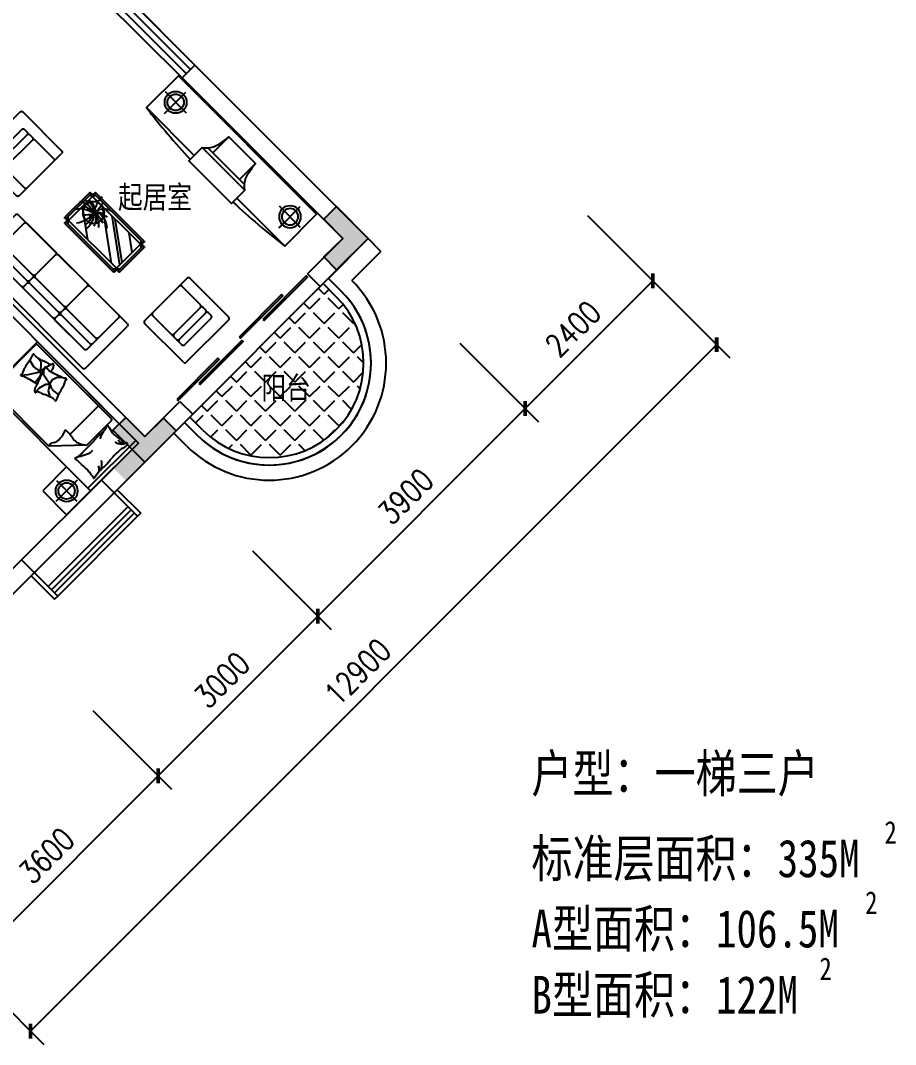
# Model space of a CAD drawing. Header units: millimetres. Extents: x 1246 to 36733, y 575 to 30358.
# Drawn here: x 22601 to 34235, y 575 to 14180 of the extents above; entities that cross this region are included whole.
import ezdxf
from ezdxf.enums import TextEntityAlignment as Align

# ---------------------------------------------------------------- set-up
doc = ezdxf.new("R2010")
doc.units = ezdxf.units.MM
for name, color, linetype in [('COLUMN', 7, 'Continuous'), ('JIAJU', 30, 'Continuous'), ('PUB_DIM', 3, 'Continuous'), ('PUB_TEXT', 7, 'Continuous'), ('WALL', 4, 'Continuous'), ('WINDOW', 5, 'Continuous'), ('WINDOW_TEXT', 7, 'Continuous'), ('面积线', 1, 'Continuous')]:
    doc.layers.add(name, color=color, linetype=linetype)
doc.styles.add('-黑体', font='simhei.ttf')
doc.styles.add('DIM_FONT', font='SIMPLEX.shx', dxfattribs={"width": 0.8})
doc.styles.add('SIMPLEX', font='SIMPLEX.SHX')
doc.styles.get("Standard").update_dxf_attribs({"font": 'arial.ttf'})
doc.dimstyles.new('DIMN', dxfattribs={"dimtxt": 300, "dimasz": 1, "dimexe": 250, "dimexo": 300, "dimgap": 150, "dimtad": 1, "dimdec": 0, "dimdsep": 46, "dimtxsty": 'DIM_FONT', "dimblk": '_DIMX', "dimblk1": 'ARCHTICK', "dimblk2": 'ARCHTICK', "dimcen": 0.1, "dimclrt": 7, "dimadec": 0, "dimazin": 0, "dimtfac": 1, "dimtdec": 0, "dimtix": 1, "dimtmove": 2, "dimatfit": 3, "dimldrblk": '_DIMX', "dimfxl": 1, "dimtolj": 1, "dimtzin": 0, "dimarcsym": 0})

# ---------------------------------------------------------------- blocks, each defined once
blk = doc.blocks.new('_ARCHTICK')
at = {"color": 0, "linetype": 'ByBlock', "const_width": 0.15}
blk.add_lwpolyline([(-0.5, -0.5), (0.5, 0.5)], dxfattribs=at)
blk = doc.blocks.new('_DIMX')
at = {"const_width": 50}
blk.add_lwpolyline([(-70, -70), (70, 70)], dxfattribs=at)
blk = doc.blocks.new('_C2MJO')
at = {"layer": 'JIAJU'}
for p, q in [((0, 275), (0, -275)), ((-266, 0), (266, 0)), ((0, 0), (-294, 0))]:
    blk.add_line(p, q, dxfattribs=at)
for radius in [200, 150]:
    blk.add_circle((0, 0), radius, dxfattribs=at)
at = {"style": 'DIM_FONT', "width": 0.8, "flags": 9}
for tag in ['XSIZE', 'YSIZE']:
    blk.add_attdef(tag, (0, 0), '', height=0.5, dxfattribs=at)
blk = doc.blocks.new('U_A8KZN')
at = {"layer": 'JIAJU'}
for points in [[(300, 344), (300, -344)], [(350, -400), (600, -400), (600, 400), (350, 400)]]:
    blk.add_lwpolyline(points, dxfattribs=at)
for points in [[(350, -400), (350, 400), (600, 400), (600, -400)], [(300, -250), (300, 250), (0, 250), (0, -250)]]:
    blk.add_lwpolyline(points, close=True, dxfattribs=at)
for points in [[(350, 400), (319, 363), (231, 259), (-10, 254), (0, 250)], [(350, -400), (319, -363), (231, -259), (-10, -254), (0, -250)]]:
    blk.add_open_spline(points, degree=3, knots=[0, 0, 0, 0, 140.571181, 395.440063, 395.440063, 395.440063, 395.440063], dxfattribs=at)
at = {"style": 'DIM_FONT', "width": 0.8, "flags": 9}
for tag in ['XSIZE', 'YSIZE']:
    blk.add_attdef(tag, (0, 0), '', height=0.5, dxfattribs=at)
blk = doc.blocks.new('U_A2EHK')
at = {"layer": 'JIAJU'}
for points in [[(-674, 400, -0.023721), (-600, 1300)], [(-600, -1300, -0.023721), (-674, -400, -0.022437)]]:
    blk.add_lwpolyline(points, format="xyb", dxfattribs=at)
blk.add_lwpolyline([(-600, 400), (-600, 1300), (0, 1300), (0, -1300), (-600, -1300), (-600, -400)], dxfattribs=at)
at = {"layer": 'JIAJU', "xscale": 0.72727, "yscale": 0.72727, "zscale": 0.72727}
blk.add_blockref('_C2MJO', (-275, 1075), dxfattribs=at)
at = {"layer": 'JIAJU', "rotation": 180}
blk.add_blockref('U_A8KZN', (-100, 0), dxfattribs=at)
at = {"layer": 'JIAJU', "xscale": -0.72727, "yscale": 0.72727, "zscale": 0.72727, "rotation": 180}
blk.add_blockref('_C2MJO', (-275, -1075), dxfattribs=at)
at = {"style": 'DIM_FONT', "width": 0.8, "flags": 9}
for tag in ['XSIZE', 'YSIZE']:
    blk.add_attdef(tag, (0, 0), '', height=0.5, dxfattribs=at)
blk = doc.blocks.new('M_C55HKH')
for p, q in [((0, -52), (900, -52)), ((26, -509), (26, -1968)), ((503, -489), (46, -489)), ((503, -489), (872, -858)), ((46, -761), (564, -761)), ((872, -1968), (872, -858)), ((299, -1273), (295, -1270)), ((307, -1352), (299, -1273)), ((305, -1407), (307, -1352)), ((357, -1410), (393, -1337)), ((393, -1337), (392, -1318)), ((146, -1456), (100, -1409)), ((211, -1478), (146, -1456)), ((278, -1459), (211, -1478)), ((278, -1459), (251, -1606)), ((278, -1459), (305, -1407)), ((278, -1459), (357, -1410)), ((317, -1498), (278, -1459)), ((251, -1606), (219, -1643)), ((286, -1639), (333, -1628)), ((412, -1527), (317, -1498)), ((333, -1628), (405, -1618)), ((495, -1523), (412, -1527)), ((163, -1664), (89, -1649)), ((154, -1766), (147, -1841)), ((196, -1718), (154, -1766)), ((249, -1682), (175, -1667)), ((249, -1682), (196, -1718)), ((219, -1643), (211, -1652)), ((249, -1682), (286, -1639)), ((249, -1682), (266, -1787)), ((292, -1700), (249, -1682)), ((391, -1769), (292, -1700)), ((266, -1787), (243, -1892)), ((469, -1839), (391, -1769)), ((46, -1988), (852, -1988))]:
    blk.add_line(p, q)
blk.add_lwpolyline([(0, -2000), (0, 0), (900, 0), (900, -2000)], close=True)
for points in [[(135, -134, -0.263368), (107, -115, -0.494818), (116, -96, -0.049225), (134, -94, -0.036831), (158, -96, -0.031893), (196, -104, 0.035782), (230, -111, 0.032941), (319, -117, 0.026564), (430, -111, 0.017905), (468, -106, -0.033397), (488, -104, -0.03204), (525, -104, 0.018442), (590, -107, 0.010837), (654, -107, 0.014624), (702, -104, 0.111249), (725, -96, -0.153708), (742, -92, -0.076444), (749, -94, -0.215512), (751, -96, -0.585858), (748, -99, 0.363489), (744, -102, 0.191716), (743, -113, -0.129675), (745, -130, -0.01735), (742, -147, 0.019326), (740, -162, 0.018818), (733, -230, 0.021828), (732, -289, 0.006204), (734, -323, 0.001963), (740, -430, 0.028341), (744, -466, -0.117014), (744, -475, -0.36606), (742, -476, -0.03973), (728, -473, -0.048309), (715, -468, 0.062981), (704, -464, 0.04058), (681, -461, 0.014345), (614, -458, 0.005484), (488, -459, 0.007153), (392, -462, 0.008762), (350, -465, -0.008153), (304, -468, -0.06251), (247, -463, 0.078669), (201, -461, 0.047825), (179, -466, -0.034494), (148, -473, -0.023571), (123, -476, -0.510228), (122, -475), (129, -445), (150, -363, 0.073041), (152, -343, 0.023305), (146, -282, 0.018299), (142, -259, -0.01097), (135, -221, -0.042281), (132, -187, -0.027201), (135, -133)], [(135, -134, -0.077379), (170, -159, -0.077379), (195, -194, -0.047525), (205, -218, -0.047525), (210, -244)], [(609, -107, 0.027842), (585, -118, 0.048685), (573, -126, 0.023666), (545, -150, 0.031223), (526, -171, 0.046801), (521, -179, 0.023191), (513, -196)], [(691, -102, 0.088153), (656, -105, 0.088153), (625, -120, 0.077547), (604, -142, 0.077547), (590, -169)], [(133, -150, -0.05369), (148, -163, -0.070312), (156, -175, -0.015448), (159, -183, -0.013244), (163, -194, -0.082127), (166, -212, -0.064164), (163, -235)], [(695, -462, 0.016108), (656, -436, 0.024599), (629, -421, 0.009477), (580, -397, 0.015937), (550, -385, 0.072521), (534, -381, 0.033339), (498, -381)], [(225, -460, 0.009729), (253, -451, 0.009729), (280, -441, 0.007971), (301, -432, 0.007971), (323, -423)], [(503, -489, -0.085272), (566, -599, -0.124044), (575, -686), (562, -782), (563, -854)], [(563, -854, -0.027362), (602, -838, -0.040834), (629, -830, -0.038441), (717, -821, -0.076528), (761, -826, -0.103649), (788, -840, 0.093398), (818, -857, 0.072727), (841, -861, 0.052315), (872, -858)], [(400, -1581, 0.025626), (402, -1591, 0.0108), (426, -1697, 0.00456), (445, -1769, 0.01125), (454, -1797, 0.069394), (462, -1813, -0.079756), (468, -1827, -0.106399), (469, -1839, -0.328642), (466, -1842, -0.299547), (461, -1840, 0.189917), (454, -1835, 0.033518), (446, -1833, 0.075627), (442, -1833, 0.053489), (436, -1835, 0.017838), (418, -1843, 0.038394), (397, -1855, -0.059529), (384, -1862, -0.035943), (362, -1869, -0.011245), (291, -1884, -0.006203), (259, -1889, 0.010783), (241, -1893, 0.019485), (230, -1895, 0.005062), (188, -1908, 0.101392), (167, -1919, -0.223768), (156, -1922, -0.25558), (153, -1920, -0.081563), (150, -1907, -0.071805), (151, -1893, 0.069985), (152, -1879, 0.03546), (145, -1831, 0.029432), (130, -1774, 0.001554), (121, -1746, -0.00152), (112, -1718, -0.004735), (102, -1689, 0.00382), (91, -1653, 0.296001), (66, -1634, -0.649774), (61, -1616, -0.02319), (65, -1613, 0.0288), (68, -1610, 0.005727), (73, -1605, -0.004358), (80, -1599, -0.027528), (94, -1586, -0.046214), (104, -1580, -0.194121), (117, -1579, 0.133719), (137, -1580, 0.005779), (155, -1575, 0.008882)]]:
    blk.add_lwpolyline(points, format="xyb")
blk.add_lwpolyline([(345, -1251, 0.101392), (366, -1238, -0.223768), (377, -1234, -0.25558), (380, -1236, -0.081563), (384, -1249, -0.071805), (384, -1263, 0.069985), (384, -1277, 0.03546), (394, -1324, 0.029432), (414, -1380, 0.001554), (425, -1407, -0.00152), (437, -1434, -0.004735), (448, -1462, 0.00382), (462, -1497, 0.296001), (488, -1515, -0.649774), (495, -1532, -0.02319), (491, -1536, 0.0288), (488, -1539, 0.005727), (484, -1544, -0.004358), (478, -1551, -0.027528), (464, -1564, -0.046214), (455, -1571, -0.194121), (442, -1573, 0.133719), (422, -1574, 0.011505), (387, -1586, 0.008882), (343, -1604, 0.012426), (286, -1629, -0.033612), (264, -1637), (218, -1652), (182, -1663, 0.224341), (170, -1674, -0.722772), (163, -1673, -0.103513), (163, -1670, 0.053465), (163, -1664, 0.030109), (161, -1646, -0.031436), (159, -1628, -0.05324), (160, -1616, 0.05518), (161, -1604, 0.056271), (157, -1583, 0.0108), (124, -1480, 0.00456), (100, -1409, 0.01125), (89, -1381, 0.069394), (80, -1366, -0.079756), (73, -1353, -0.106399), (71, -1341, -0.328642), (74, -1338, -0.299547), (79, -1340, 0.189917), (86, -1344, 0.033518), (94, -1345, 0.075627), (98, -1345, 0.053489), (104, -1343, 0.017838), (122, -1333, 0.038394), (141, -1319, -0.059529), (154, -1311, -0.035943), (175, -1303, -0.011245), (245, -1283, -0.006203), (276, -1275, 0.010783), (295, -1270, 0.019485), (305, -1266, 0.005062)], format="xyb", close=True)
for centre, start, end in [((46, -509), 90, 180), ((46, -741), 180, 270), ((46, -1968), 180, 270), ((852, -1968), 270, 0)]:
    blk.add_arc(centre, 20, start, end)
at = {"style": 'DIM_FONT', "width": 0.8, "flags": 9}
for tag in ['XSIZE', 'YSIZE']:
    blk.add_attdef(tag, (0, 0), '', height=0.5, dxfattribs=at)
blk = doc.blocks.new('U_A5GAE')
at = {"layer": 'JIAJU', "yscale": 0.95, "rotation": 270}
blk.add_blockref('M_C55HKH', (0, 900), dxfattribs=at)
at = {"style": 'DIM_FONT', "width": 0.8, "flags": 9}
for tag in ['XSIZE', 'YSIZE']:
    blk.add_attdef(tag, (0, 0), '', height=0.5, dxfattribs=at)
blk = doc.blocks.new('00417160123020')
for p, q in [((-750, 90), (750, 90)), ((-750, 29.7), (750, 29.7)), ((-750, -29.7), (750, -29.7)), ((-750, -90), (750, -90))]:
    blk.add_line(p, q)
at = {"style": 'SIMPLEX', "flags": 9}
blk.add_attdef('A', text='', height=1, dxfattribs=at).set_placement((0, 0), align=Align.MIDDLE)
blk = doc.blocks.new('U_A6GYP')
at = {"layer": 'JIAJU'}
for p, q in [((-225, 425), (-225, 25)), ((-418, 225), (-32, 225))]:
    blk.add_line(p, q, dxfattribs=at)
blk.add_lwpolyline([(-450, 0), (0, 0), (0, 450), (-450, 450)], close=True, dxfattribs=at)
for radius in [145, 109]:
    blk.add_circle((-225, 225), radius, dxfattribs=at)
at = {"style": 'DIM_FONT', "width": 0.8, "flags": 9}
for tag in ['XSIZE', 'YSIZE']:
    blk.add_attdef(tag, (0, 0), '', height=0.5, dxfattribs=at)
blk = doc.blocks.new('M_C34MSO')
for p, q in [((-1058, -186), (-1058, 600)), ((-1031, 627), (1015, 627)), ((-896, 8), (-896, 627)), ((881, -19), (881, 627)), ((1042, -186), (1042, 600)), ((-869, -19), (881, -19)), ((-1031, -213), (1015, -213))]:
    blk.add_line(p, q)
for points in [[(-869, 196), (-331, 196, 0.414214), (-304, 223), (-304, 600, 0.414214), (-331, 627), (-869, 627, 0.414214), (-896, 600), (-896, 223, 0.414214)], [(-277, 196), (261, 196, 0.414214), (288, 223), (288, 600, 0.414214), (261, 627), (-277, 627, 0.414214), (-304, 600), (-304, 223, 0.414214)], [(315, 196), (854, 196, 0.414214), (881, 223), (881, 600, 0.414214), (854, 627), (315, 627, 0.414214), (288, 600), (288, 223, 0.414214)], [(-869, 89), (-331, 89, 0.414214), (-304, 115), (-304, 169, 0.414214), (-331, 196), (-869, 196, 0.414214), (-896, 169), (-896, 115, 0.414214)], [(-277, 89), (261, 89, 0.414214), (288, 115), (288, 169, 0.414214), (261, 196), (-277, 196, 0.414214), (-304, 169), (-304, 115, 0.414214)], [(315, 89), (854, 89, 0.414214), (881, 115), (881, 169, 0.414214), (854, 196), (315, 196, 0.414214), (288, 169), (288, 115, 0.414214)], [(-869, -19), (-331, -19, 0.414214), (-304, 8), (-304, 62, 0.414214), (-331, 89), (-869, 89, 0.414214), (-896, 62), (-896, 8, 0.414214)], [(-277, -19), (261, -19, 0.414214), (288, 8), (288, 62, 0.414214), (261, 89), (-277, 89, 0.414214), (-304, 62), (-304, 8, 0.414214)], [(315, -19), (854, -19, 0.414214), (881, 8), (881, 62, 0.414214), (854, 89), (315, 89, 0.414214), (288, 62), (288, 8, 0.414214)]]:
    blk.add_lwpolyline(points, format="xyb", close=True)
for centre, start, end in [((-1031, 600), 90, 180), ((1015, 600), 0, 90), ((-869, 8), 180, 270), ((854, 8), 270, 0), ((-1031, -186), 180, 270), ((1015, -186), 270, 0)]:
    blk.add_arc(centre, 26.9, start, end)
at = {"width": 0.8, "flags": 9}
for tag in ['XSIZE', 'YSIZE']:
    blk.add_attdef(tag, (0, 0), '', height=0.5, dxfattribs=at)
blk = doc.blocks.new('U_A8GCQ')
at = {"layer": 'JIAJU', "rotation": 90}
blk.add_blockref('M_C34MSO', (-213, 8), dxfattribs=at)
at = {"style": 'DIM_FONT', "width": 0.8, "flags": 9}
for tag in ['XSIZE', 'YSIZE']:
    blk.add_attdef(tag, (0, 0), '', height=0.5, dxfattribs=at)
blk = doc.blocks.new('M_C33SQR')
for p, q in [((-433, 755), (-433, 25)), ((392, 780), (-408, 780)), ((417, 755), (417, 25)), ((242, 600), (-258, 600)), ((267, 575), (267, 0)), ((392, 0), (-408, 0))]:
    blk.add_line(p, q)
for points in [[(242, 600), (-258, 600, 0.414214), (-283, 575), (-283, 525, 0.414214), (-258, 500), (242, 500, 0.414214), (267, 525), (267, 575, 0.414214)], [(242, 500), (-258, 500, 0.414214), (-283, 475), (-283, 425, 0.414214), (-258, 400), (242, 400, 0.414214), (267, 425), (267, 475, 0.414214)], [(242, 400), (-258, 400, 0.414214), (-283, 375), (-283, 25, 0.414214), (-258, 0), (242, 0, 0.414214), (267, 25), (267, 375, 0.414214)]]:
    blk.add_lwpolyline(points, format="xyb", close=True)
for centre, start, end in [((-408, 755), 90, 180), ((392, 755), 0, 90), ((242, 575), 0, 90), ((-408, 25), 180, 270), ((392, 25), 270, 0)]:
    blk.add_arc(centre, 25, start, end)
at = {"width": 0.8, "flags": 9}
for tag in ['XSIZE', 'YSIZE']:
    blk.add_attdef(tag, (0, 0), '', height=0.5, dxfattribs=at)
blk = doc.blocks.new('M_C57NTX')
for p, q in [((-446, 283), (-446, 278)), ((-436, 293), (473, 293)), ((483, 283), (483, 278)), ((-496, -226), (-496, 233)), ((-486, 243), (-481, 243)), ((-427, 268), (-471, 224)), ((-399, 268), (-471, 196)), ((-471, -226), (-471, 233)), ((-436, 268), (473, 268)), ((-431, 72), (-217, 228)), ((-431, -116), (43, 228)), ((-431, -159), (102, 228)), ((-336, -222), (283, 228)), ((436, 268), (509, 196)), ((465, 268), (509, 224)), ((509, 233), (509, -226)), ((524, 243), (519, 243)), ((534, 233), (534, -226)), ((106, -222), (469, 42)), ((-486, -236), (-481, -236)), ((-399, -262), (-471, -189)), ((-427, -262), (-471, -218)), ((-446, -277), (-446, -272)), ((473, -262), (-436, -262)), ((436, -262), (509, -189)), ((465, -262), (509, -218)), ((483, -277), (483, -272)), ((524, -236), (519, -236)), ((473, -287), (-436, -287))]:
    blk.add_line(p, q)
blk.add_lwpolyline([(-431, -222), (-431, 228), (469, 228), (469, -222)], close=True)
at = {"const_width": 12}
for points in [[(225, 150, 1), (237, 150, 1)], [(253, 126, 1), (265, 126, 1)], [(409, 163, 1), (421, 163, 1)], [(123, 120, 1), (135, 120, 1)], [(189, 24, 1), (201, 24, 1)], [(264, 18, 1), (276, 18, 1)], [(277, 84, 1), (289, 84, 1)], [(288, 107, 1), (300, 107, 1)], [(294, 93, 1), (306, 93, 1)], [(297, 74, 1), (309, 74, 1)], [(305, 18, 1), (317, 18, 1)], [(308, 87, 1), (320, 87, 1)], [(418, 27, 1), (430, 27, 1)], [(486, 90, 1), (498, 90, 1)], [(220, -38, 1), (232, -38, 1)], [(324, -108, 1), (336, -108, 1)]]:
    blk.add_lwpolyline(points, format="xyb", close=True, dxfattribs=at)
blk.add_circle((308, 86), 144)
for centre, radius, start, end in [((-436, 283), 10, 90, 180), ((-436, 278), 10, 180, 270), ((156, 293), 219, 342.9456, 6.4814), ((473, 283), 10, 0, 90), ((473, 278), 10, 270, 0), ((-486, 233), 10, 90, 180), ((-481, 233), 10, 0, 90), ((110, -88), 259, 48.7581, 83.8624), ((109, 83), 193, 6.9904, 78.0284), ((176, 42), 126, 28.8901, 78.4579), ((781, 125), 490, 163.8561, 179.1105), ((-395, 504), 810, 328.9873, 340.361), ((421, -27), 169, 62.9909, 135.9102), ((448, -69), 233, 85.8741, 126.9558), ((519, 233), 10, 90, 180), ((524, 233), 10, 0, 90), ((228, -157), 293, 78.5516, 130.9815), ((280, -402), 502, 88.3286, 108.729), ((344, -194), 291, 103.0452, 139.7766), ((364, -84), 190, 114.0956, 166.2953), ((482, -98), 260, 134.4861, 189.3762), ((613, -62), 346, 155.0888, 185.9637), ((267, -555), 642, 70.5249, 87.8244), ((624, 28), 325, 171.2496, 218.2333), ((404, -128), 234, 53.3231, 115.7633), ((-1013, -1156), 1790, 39.0488, 42.6799), ((269, -208), 287, 31.315, 82.1378), ((-486, -226), 10, 180, 270), ((-481, -226), 10, 270, 0), ((-436, -272), 10, 90, 180), ((473, -272), 10, 0, 90), ((519, -226), 10, 180, 270), ((524, -226), 10, 270, 0), ((-436, -277), 10, 180, 270), ((473, -277), 10, 270, 0)]:
    blk.add_arc(centre, radius, start, end)
at = {"style": 'DIM_FONT', "width": 0.8, "flags": 9}
for tag in ['XSIZE', 'YSIZE']:
    blk.add_attdef(tag, (0, 0), '', height=0.5, dxfattribs=at)
blk = doc.blocks.new('U_A10HSO')
at = {"layer": 'JIAJU', "rotation": 270}
blk.add_blockref('M_C57NTX', (-293, 19), dxfattribs=at)
at = {"style": 'DIM_FONT', "width": 0.8, "flags": 9}
for tag in ['XSIZE', 'YSIZE']:
    blk.add_attdef(tag, (0, 0), '', height=0.5, dxfattribs=at)
blk = doc.blocks.new('_WBLK')
for p, q in [((-0.5, 0.5), (0.5, 0.5)), ((0.5, 0.1667), (-0.5, 0.1667)), ((0.5, -0.1667), (-0.5, -0.1667)), ((-0.5, -0.5), (0.5, -0.5))]:
    blk.add_line(p, q)
at = {"layer": 'WINDOW_TEXT', "style": 'SIMPLEX', "flags": 9}
blk.add_attdef('A', text='', height=1, dxfattribs=at).set_placement((0, 1.5), align=Align.MIDDLE)

msp = doc.modelspace()

# ---------------------------------------------------------------- hatches: boundary and pattern name
at = {"layer": 'COLUMN'}
for points in [[(26803.4, 10867.5), (26635, 11038.5), (26884.4, 11284.1), (26631.8, 11540.6), (26802.8, 11709), (27223.8, 11281.5)], [(24006.5, 8064.2), (23836.8, 8233.9), (24084.3, 8481.4), (23829.7, 8735.9), (23999.4, 8905.6), (24423.7, 8481.4)], [(24671.2, 8728.8), (24501.5, 8898.5), (24254, 8651.1), (23999.4, 8905.6), (23829.7, 8735.9), (24254, 8311.6)]]:
    msp.add_hatch(color=256, dxfattribs=at).paths.add_polyline_path(points)
at = {"layer": 'JIAJU'}
h = msp.add_hatch(dxfattribs=at)
h.set_pattern_fill('ANGLE', color=256, scale=1000, angle=45, style=0)
h.set_pattern_definition([(45, (10692.25, 8209.87), (-194.4544, 194.4544), [200, -75]), (135, (10692.25, 8209.87), (-194.4544, -194.4544), [200, -75])])
h.paths.add_polyline_path([(26625.8, 10683.5), (26587.4, 10645.1), (24890.4, 8948), (24852, 8909.7), (25021.7, 8740, 1), (26795.5, 10513.8)])
h.paths.add_polyline_path([(25744.9, 9011), (26568.5, 9011), (26568.5, 9598.2), (25744.9, 9598.2)], flags=24)

# ---------------------------------------------------------------- linework, layer by layer
at = {"layer": 'COLUMN'}
for points in [[(26803.4, 10867.5), (26635, 11038.5), (26884.4, 11284.1), (26631.8, 11540.6), (26802.8, 11709), (27223.8, 11281.5)], [(24671.2, 8728.8), (24501.5, 8898.5), (24254, 8651.1), (23999.4, 8905.6), (23829.7, 8735.9), (24254, 8311.6)]]:
    msp.add_lwpolyline(points, close=True, dxfattribs=at)
at = {"layer": 'WALL'}
for p, q in [((24748.6, 13417.3), (24918.3, 13587)), ((27223.8, 11281.5), (24918.3, 13587)), ((26884.4, 11281.5), (24748.6, 13417.3)), ((24254, 8651.1), (21538.7, 11366.3)), ((24169.1, 8566.2), (21538.7, 11196.6)), ((26417.7, 10814.8), (26884.4, 11281.5)), ((26587.4, 10645.1), (27223.8, 11281.5)), ((26417.7, 10814.8), (26587.4, 10645.1)), ((24254, 8651.1), (24720.7, 9117.7)), ((24720.7, 9117.7), (24890.4, 8948)), ((23888.5, 7946.1), (24890.4, 8948)), ((23676.3, 8073.4), (24169.1, 8566.2)), ((23676.3, 8073.4), (24157.2, 7592.6)), ((23888.5, 7946.1), (24199.6, 7635)), ((24157.2, 7592.6), (24199.6, 7635)), ((22175.1, 6572.2), (22615.7, 7012.7)), ((22615.7, 7012.7), (23096.5, 6531.9)), ((22344.8, 6402.5), (22742.9, 6800.6)), ((22742.9, 6800.6), (23054.1, 6489.5)), ((23054.1, 6489.5), (23096.5, 6531.9))]:
    msp.add_line(p, q, dxfattribs=at)
at = {"layer": 'WINDOW'}
for p, q in [((27393.5, 11111.8), (27223.8, 11281.5)), ((27393.5, 11111.8), (27007.6, 10725.9)), ((26866.2, 10584.5), (26696.5, 10754.2)), ((24890.4, 8948), (26587.4, 10645.1)), ((26795.5, 10513.8), (26625.8, 10683.5)), ((25021.7, 8740), (24852, 8909.7)), ((24951, 8669.3), (24781.3, 8839)), ((24809.6, 8527.8), (24639.9, 8697.6)), ((22615.7, 7012.7), (23676.3, 8073.4))]:
    msp.add_line(p, q, dxfattribs=at)
for points in [[(25822.1, 10206.2), (25840.3, 10193.3), (26419, 10772), (26401.3, 10789.6)], [(25508.1, 9973.2), (25526.2, 9960.3), (26089.2, 10523.3), (26071.5, 10540.8)], [(24973.6, 9357.7), (24991.8, 9344.8), (25559.9, 9913), (25542.3, 9930.5)], [(24680.6, 9145.7), (24698.8, 9132.8), (25240.6, 9674.7), (25223, 9692.3)]]:
    msp.add_lwpolyline(points, close=True, dxfattribs=at)
for radius in [1554.2, 1354.2, 1254.2]:
    msp.add_arc((25908.6, 9626.9), radius, 225, 45, dxfattribs=at)
at = {"layer": '面积线'}
msp.add_lwpolyline([(19629.5, 3687.2), (24781.3, 8839), (24951, 8669.3, 1), (26866.2, 10584.5), (26696.5, 10754.2), (27223.8, 11281.5), (21695.5, 16809.8)], format="xyb", dxfattribs=at)

# ---------------------------------------------------------------- block references
at = {"layer": 'JIAJU', "xscale": -1}
for name, p, rotation in [('U_A2EHK', (25618.8, 12527.3), 225.0000000001041), ('M_C33SQR', (22859.8, 12126.4), 45.00000000000009), ('U_A10HSO', (23923.2, 11570.5), 225.0000000001039), ('U_A8GCQ', (22701.7, 10282.7), 45.00000000010392)]:
    msp.add_blockref(name, p, dxfattribs=dict(at, rotation=rotation))
at = {"layer": 'JIAJU'}
for name, p, rotation in [('M_C33SQR', (24528.9, 10467), 225.0000000002081), ('U_A5GAE', (23532.7, 7929.8), 314.999999999896), ('U_A6GYP', (23214.5, 7611.6), 314.999999999896)]:
    msp.add_blockref(name, p, dxfattribs=dict(at, rotation=rotation))
at = {"layer": 'WINDOW', "xscale": 1500, "yscale": 240.0000000000009, "zscale": 1500, "rotation": 315}
msp.add_blockref('_WBLK', (24303.1, 14032.5), dxfattribs=at)
at = {"layer": 'WINDOW', "xscale": -1, "rotation": 224.999999999896}
msp.add_blockref('00417160123020', (23563.2, 7125.9), dxfattribs=at)

# ---------------------------------------------------------------- texts
at = {"layer": 'PUB_TEXT', "style": '-黑体', "width": 0.8}
for s, p in [('起居室', (23897.5, 11683.7)), ('阳台', (25806.2, 9149.5))]:
    msp.add_text(s, height=300, dxfattribs=at).set_placement(p)
for s, height, p in [('户型：一梯三户', 500, (29394.3, 3926.8)), ('2', 300, (34087.3, 3243.5)), ('标准层面积：335M', 500, (29394.3, 2797.7)), ('2', 300, (33831.3, 2310.2)), ('A型面积：106.5M', 500, (29394.3, 1864.4)), ('2', 300, (33223.2, 1431.1)), ('B型面积：122M', 500, (29394.3, 985.3))]:
    msp.add_text(s, height=height, rotation=360, dxfattribs=at).set_placement(p)

# ---------------------------------------------------------------- dimensions: what is measured, and where the dimension line sits
at = {"layer": 'PUB_DIM'}
for p1, p2, distance in [((20806.2, 2680.2), (29927.9, 11801.9), -2727.7), ((28230.8, 10104.8), (29927.9, 11801.9), -1527.7), ((25473.1, 7347.1), (28230.8, 10104.8), -1527.7), ((23351.8, 5225.8), (25473.1, 7347.1), -1527.7), ((20806.2, 2680.2), (23351.8, 5225.8), -1527.7)]:
    msp.add_aligned_dim(p1=p1, p2=p2, distance=distance, dimstyle='DIMN', dxfattribs=at).render()

doc.saveas('drawing.dxf')
